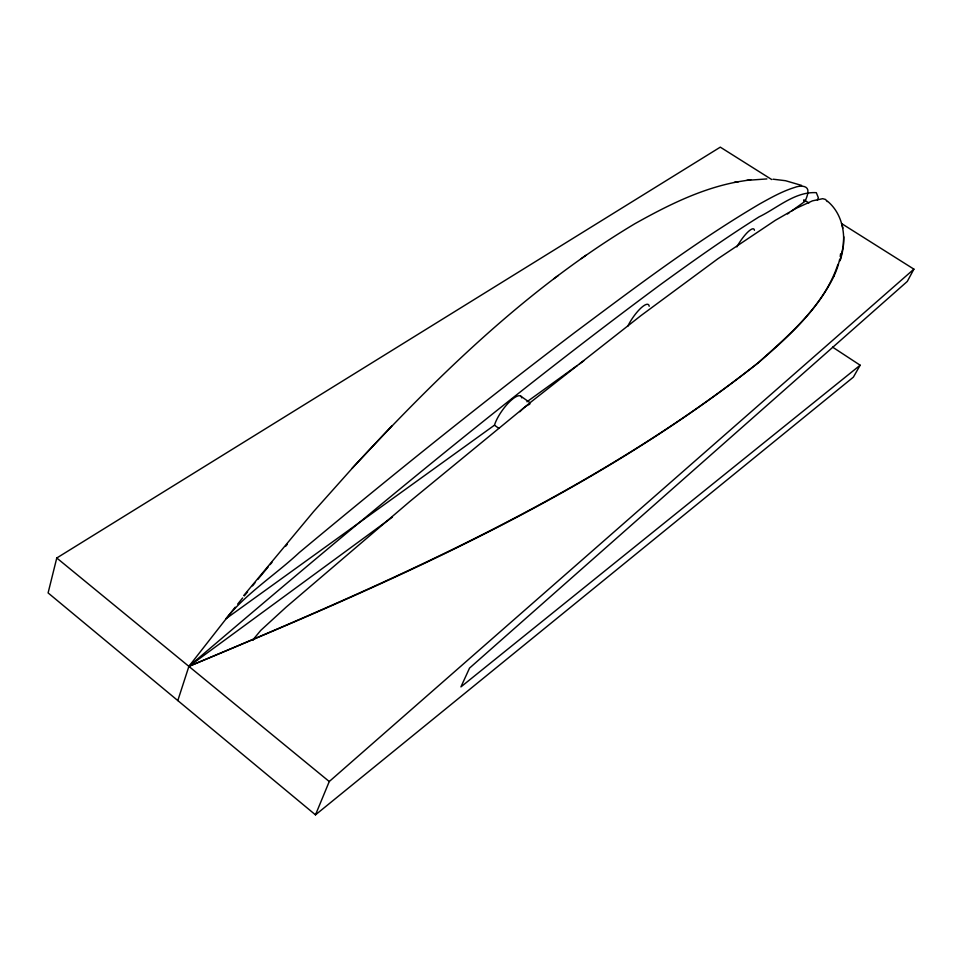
<?xml version="1.0" encoding="UTF-8"?>
<svg xmlns="http://www.w3.org/2000/svg" width="962" height="962" viewBox="0 0 962 962"><rect width="100%" height="100%" fill="white"/><g stroke="black" fill="none" stroke-linecap="round" stroke-linejoin="round"><path stroke-width="1.44" d="M843.794 236.808L843.301 245.959L840.03 260.786C846.921 240.632 844.66 215.632 827.524 201.226M840.584 253.764L840.211 256.541M837.938 264.334C824.41 305.435 789.309 334.668 758.2 362.818C588.648 497.21 387.241 583.766 188.889 666.377L177.802 700.577M839.694 259.271L838.335 264.646A329.04 169.697 19.5 0 1 833.85 276.334M771.74 179.557L720.297 147.15L56.77 557.996L48.1 592.917L315.488 814.85L853.378 377.14L860.16 365.211L832.575 347.126M817.435 200.276L818.301 197.595L816.305 192.677C795.033 191.414 777.308 208.069 759.114 216.847C725.456 237.891 693.109 260.918 661.002 284.211C498.184 404.689 342.953 535.004 188.889 666.377C387.001 583.273 588.335 496.885 758.2 362.818C787.193 337.854 816.81 311.207 833.874 276.347M315.488 814.85L329.257 781.529L913.9 269.144L841.485 223.509M913.9 269.144L907.286 281.445L469.528 668.109L460.93 686.892L860.16 365.211M235.173 607.214L188.889 666.377L392.424 517.099M237.674 604.1L242.64 597.955M243.831 595.43L313.624 511.543L354.329 465.933C438.383 375.408 528.186 287.494 634.824 223.749C667.387 205.519 701.49 188.372 738.503 181.686M244.3 595.923L247.595 591.87M252.513 585.858L254.966 582.852M257.816 579.401L268.218 566.883M270.094 564.634L271.969 562.385M285.461 546.452L287.241 544.36M391.883 425.841L352.08 468.35M256.145 637.578L252.669 640.163L260.774 630.375L286.219 607.058L409.92 501.406L531.926 401.238L640.884 315.656L717.953 258.718L775.408 220.274L796.524 208.141L812.457 200.854L822.678 198.689L825.588 199.471L827.188 201.575M553.859 278.727L558.321 275.481M581.337 258.586L585.87 255.279M521.753 397.871A22.318 6.746 -54.5 0 0 509.235 402.104A22.318 6.746 -54.5 0 0 494.456 425.192L225.974 618.722C246.452 593.133 275.288 574.939 299.182 552.645C389.55 477.296 481.24 403.499 574.975 332.359C635.064 287.506 695.057 242.027 759.764 203.896C771.043 197.631 782.431 191.197 794.828 187.398C799.242 185.558 808.85 184.836 807.888 192.208A23.136 5.327 -57.1 0 1 805.014 201.335M526.948 401.779L577.26 365.5M579.461 363.925L583.838 360.774M787.505 213.961L789.453 212.554M791.401 211.147L804.917 201.407A47.835 24.05 24.4 0 0 803.703 200.842M746.861 180.363L766.894 178.92M734.21 182.371L750.745 179.738M773.063 179.197L785.521 180.712L801.599 185.413M803.811 199.771L808.874 202.958M520.851 396.212L530.254 402.862M494.456 425.192L498.869 428.355M56.77 557.996L329.257 781.529M841.798 224.122L842.904 228.126M519.889 411.736A22.379 6.578 -54.5 0 1 529.773 404.256M736.892 246.885A18.591 4.545 -56.8 0 1 747.967 231.914A18.591 4.545 -56.8 0 1 754.424 230.303M627.681 326.371A20.226 5.495 -55.9 0 1 640.812 308.153A20.226 5.495 -55.9 0 1 649.182 306.289"/></g></svg>
